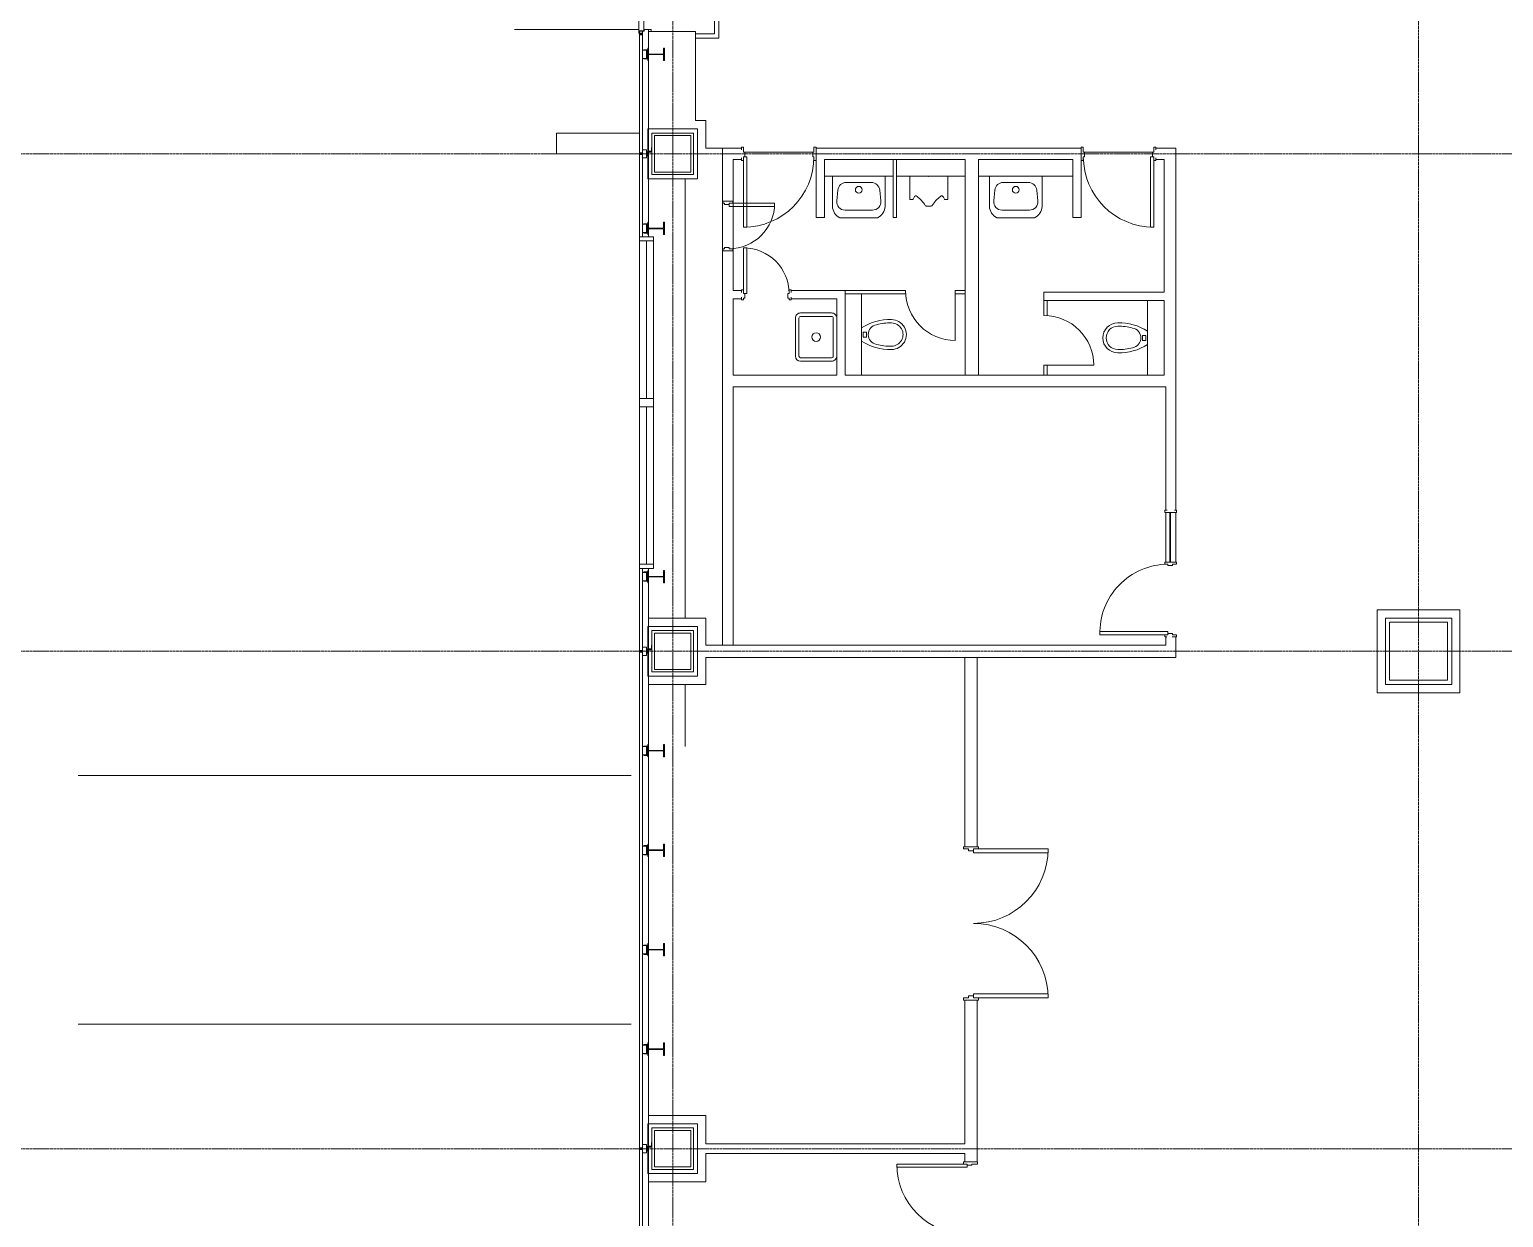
# Model space of a CAD drawing. Extents: x 73996 to 686888, y -9729 to 263202.
# Drawn here: x 266164 to 283951, y 222372 to 236702 of the extents above; entities that cross this region are included whole.
import ezdxf

# ---------------------------------------------------------------- set-up
doc = ezdxf.new("R2010")
doc.units = 0
doc.header["$LTSCALE"] = 20
doc.linetypes.add('Data Center Layout_L20$0$CENTER', pattern=[2, 1.25, -0.25, 0.25, -0.25])
for name, color, linetype, lineweight in [('Data Center Layout_L20$0$ARC', 252, 'Continuous', 0), ('Data Center Layout_L20$0$H-SIN', 252, 'Data Center Layout_L20$0$CENTER', 9), ('Data Center Layout_L20$0$SUGATA3', 252, 'Continuous', 0)]:
    doc.layers.add(name, color=color, linetype=linetype, lineweight=lineweight)

# ---------------------------------------------------------------- blocks, each defined once
blk = doc.blocks.new('Data Center Layout_L20$0$A$C80dc7663')
at = {"layer": 'Data Center Layout_L20$0$ARC'}
for p, q in [((314030.24, 203545.59), (315530.24, 203545.59)), ((315540.24, 201045.59), (315540.24, 203520.59)), ((315540.24, 203480.59), (315575.24, 203480.59)), ((315575.24, 203520.59), (315575.24, 201045.59)), ((315650.24, 203520.59), (316215.24, 203520.59)), ((316215.24, 202445.59), (316215.24, 203520.59)), ((316215.24, 202445.59), (316340.24, 202445.59)), ((316340.24, 202115.59), (316340.24, 202445.59)), ((316770.24, 202115.59), (316340.24, 202115.59)), ((316540.24, 196120.59), (316540.24, 202115.59)), ((317630.24, 202065.59), (316810.24, 202065.59)), ((317670.24, 202115.59), (320870.24, 202115.59)), ((317670.24, 201275.59), (317670.24, 202115.59)), ((320870.24, 202115.59), (320870.24, 201275.59)), ((320910.24, 202065.59), (321730.24, 202065.59)), ((321770.24, 202115.59), (322010.24, 202115.59)), ((322010.24, 197745.59), (322010.24, 202115.59)), ((316670.24, 201975.59), (316770.24, 201975.59)), ((316670.24, 201975.59), (316670.24, 200395.59)), ((317770.24, 201975.59), (319470.24, 201975.59)), ((317770.24, 201275.59), (317770.24, 201975.59)), ((319470.24, 201975.59), (319470.24, 199375.59)), ((319630.24, 201975.59), (319630.24, 199375.59)), ((319630.24, 201975.59), (320770.24, 201975.59)), ((320770.24, 201975.59), (320770.24, 201275.59)), ((321770.24, 201975.59), (321870.24, 201975.59)), ((321870.24, 201975.59), (321870.24, 200375.59)), ((316090.24, 201745.59), (316090.24, 196445.59)), ((317866.65, 201411.48), (317866.65, 201775.59)), ((317866.65, 201775.59), (318503.83, 201775.59)), ((318503.83, 201775.59), (318503.83, 201411.48)), ((319260.24, 201775.59), (318800.24, 201775.59)), ((318800.24, 201775.59), (318800.24, 201500.59)), ((319260.24, 201775.59), (319260.24, 201500.59)), ((319761.65, 201411.48), (319761.65, 201775.59)), ((319761.65, 201775.59), (320398.83, 201775.59)), ((320398.83, 201775.59), (320398.83, 201411.48)), ((317932.64, 201608.88), (317919.03, 201477.68)), ((318033.36, 201699.7), (318337.12, 201699.7)), ((318437.85, 201608.88), (318451.45, 201477.68)), ((318841.58, 201498.51), (318853.16, 201523.79)), ((319218.9, 201498.51), (319207.38, 201523.65)), ((319827.64, 201608.88), (319814.03, 201477.68)), ((319928.36, 201699.7), (320232.12, 201699.7)), ((320332.85, 201608.88), (320346.45, 201477.68)), ((316540.24, 201475.59), (316670.24, 201475.59)), ((318350.73, 201365.97), (318019.75, 201365.97)), ((318837.03, 201495.59), (318805.24, 201495.59)), ((319059.88, 201415.59), (319000.6, 201415.59)), ((319223.45, 201495.59), (319255.24, 201495.59)), ((320245.73, 201365.97), (319914.75, 201365.97)), ((317670.24, 201275.59), (317770.24, 201275.59)), ((317957.68, 201274.94), (318412.81, 201274.94)), ((319852.68, 201274.94), (320307.81, 201274.94)), ((320770.24, 201275.59), (320870.24, 201275.59)), ((315540.24, 201045.59), (315540.24, 197045.59)), ((315540.24, 201045.59), (315710.24, 201045.59)), ((315540.24, 200995.59), (315710.24, 200995.59)), ((315625.24, 199095.59), (315625.24, 200995.59)), ((315710.24, 197045.59), (315710.24, 201045.59)), ((316540.24, 200875.59), (316670.24, 200875.59)), ((316670.24, 200395.59), (316770.24, 200395.59)), ((316770.24, 200395.59), (316670.24, 200395.59)), ((316670.24, 200295.59), (316670.24, 199375.59)), ((316770.24, 200295.59), (316670.24, 200295.59)), ((316670.24, 200295.59), (316770.24, 200295.59)), ((318020.24, 200395.59), (317370.24, 200395.59)), ((317920.24, 200295.59), (317370.24, 200295.59)), ((317920.24, 200295.59), (317920.24, 199375.59)), ((318020.24, 200395.59), (318020.24, 199375.59)), ((320420.24, 200375.59), (321870.24, 200375.59)), ((320420.24, 200275.59), (320420.24, 200375.59)), ((317483.44, 200126.79), (317857.84, 200126.79)), ((320420.24, 200275.59), (321870.24, 200275.59)), ((321870.24, 200275.59), (321870.24, 199375.59)), ((317421.04, 199606.79), (317421.04, 200064.39)), ((317462.64, 199606.79), (317462.64, 200064.39)), ((317483.44, 200085.19), (317857.84, 200085.19)), ((317878.64, 200064.39), (317878.64, 199606.79)), ((317920.24, 200064.39), (317920.24, 199606.79)), ((318220.24, 199945.59), (318220.24, 199785.59)), ((318240.24, 199895.59), (318280.24, 199895.59)), ((318240.24, 199835.59), (318240.24, 199895.59)), ((318280.24, 199835.59), (318240.24, 199835.59)), ((318280.24, 199895.59), (318280.24, 199835.59)), ((321650.24, 199855.59), (321610.24, 199855.59)), ((321610.24, 199855.59), (321610.24, 199795.59)), ((321610.24, 199795.59), (321650.24, 199795.59)), ((321650.24, 199795.59), (321650.24, 199855.59)), ((321670.24, 199905.59), (321670.24, 199745.59)), ((317857.84, 199585.99), (317483.44, 199585.99)), ((317857.84, 199544.39), (317483.44, 199544.39)), ((316670.24, 199375.59), (317920.24, 199375.59)), ((316670.24, 199235.59), (321890.24, 199235.59)), ((316670.24, 196120.59), (316670.24, 199235.59)), ((318020.24, 199375.59), (321870.24, 199375.59)), ((321890.24, 197745.59), (321890.24, 199235.59)), ((315540.24, 199095.59), (315710.24, 199095.59)), ((315540.24, 198995.59), (315710.24, 198995.59)), ((315625.24, 197095.59), (315625.24, 198995.59)), ((321890.24, 197120.59), (321890.24, 197720.59)), ((321939.74, 197720.59), (321939.74, 197120.59)), ((321945.74, 197720.59), (321945.74, 197120.59)), ((322010.24, 197120.59), (322010.24, 197720.59)), ((315710.24, 197095.59), (315540.24, 197095.59)), ((315540.24, 171045.59), (315540.24, 197045.59)), ((315710.24, 197045.59), (315540.24, 197045.59)), ((315575.24, 171045.59), (315575.24, 197045.59)), ((315650.24, 196445.59), (316340.24, 196445.59)), ((315760.24, 196445.59), (316340.24, 196445.59)), ((316340.24, 196120.59), (316340.24, 196445.59)), ((321890.24, 196120.59), (321890.24, 196220.59)), ((322010.24, 195970.59), (322010.24, 196220.59)), ((316340.24, 196120.59), (321890.24, 196120.59)), ((316340.24, 195970.59), (322010.24, 195970.59)), ((316340.24, 195645.59), (316340.24, 195970.59)), ((319465.24, 193688.09), (319465.24, 195970.59)), ((319615.24, 193688.09), (319615.24, 195970.59)), ((315650.24, 195645.59), (316340.24, 195645.59)), ((316090.24, 194895.59), (316090.24, 195645.59)), ((315440.24, 194545.59), (308765.84, 194545.59)), ((319615.02, 193688.09), (319465.02, 193688.09)), ((319465.24, 193688.09), (319614.8, 193688.09)), ((319615.02, 191838.09), (319465.02, 191838.09)), ((319465.24, 190105.59), (319465.24, 191838.09)), ((319615.24, 189885.59), (319615.24, 191838.09)), ((315440.24, 191545.59), (308765.84, 191545.59)), ((315650.24, 190445.59), (316340.24, 190445.59)), ((316340.24, 190445.59), (316340.24, 190105.59)), ((316340.24, 190105.59), (319465.24, 190105.59)), ((316340.24, 189985.59), (319465.24, 189985.59)), ((319465.24, 189885.59), (319465.24, 189985.59)), ((319465.24, 189885.59), (319615.24, 189885.59))]:
    blk.add_line(p, q, dxfattribs=at)
at = {"layer": 'Data Center Layout_L20$0$ARC', "linetype": 'Continuous'}
blk.add_line((315540.24, 197045.59), (315710.24, 197045.59), dxfattribs=at)
at = {"layer": 'Data Center Layout_L20$0$ARC'}
for points in [[(315530.24, 203530.59), (315530.24, 205045.59), (315590.24, 205045.59), (315590.24, 203530.59)], [(315640.24, 203320.59), (315640.24, 203170.59), (315649.24, 203170.59), (315649.24, 203242.59), (315831.24, 203242.59), (315831.24, 203170.59), (315840.24, 203170.59), (315840.24, 203320.59), (315831.24, 203320.59), (315831.24, 203248.59), (315649.24, 203248.59), (315649.24, 203320.59)], [(315625.24, 203295.59), (315625.24, 203195.59), (315575.24, 203195.59), (315575.24, 203295.59)], [(315590.24, 203301.59), (315640.24, 203301.59), (315640.24, 203251.59), (315634.24, 203251.59), (315634.24, 203295.59), (315590.24, 203295.59)], [(315590.24, 203189.59), (315640.24, 203189.59), (315640.24, 203239.59), (315634.24, 203239.59), (315634.24, 203195.59), (315590.24, 203195.59)], [(315640.24, 202345.59), (316240.24, 202345.59), (316240.24, 201745.59), (315640.24, 201745.59)], [(315690.24, 201795.59), (315690.24, 202295.59), (316190.24, 202295.59), (316190.24, 201795.59)], [(315720.24, 201825.59), (315720.24, 202265.59), (316160.24, 202265.59), (316160.24, 201825.59)], [(315625.24, 201995.59), (315625.24, 202095.59), (315575.24, 202095.59), (315575.24, 201995.59)], [(315625.24, 202020.59), (315625.24, 202070.59), (315675.24, 202070.59), (315675.24, 202064.59), (315631.24, 202064.59), (315631.24, 202020.59)], [(315640.24, 202070.59), (315690.24, 202070.59), (315690.24, 202120.59), (315684.24, 202120.59), (315684.24, 202076.59), (315640.24, 202076.59)], [(315540.24, 202035.59), (315540.24, 202055.59), (315575.24, 202055.59), (315575.24, 202035.59)], [(316795.24, 202010.59), (316835.24, 202010.59), (316835.24, 201160.59), (316795.24, 201160.59)], [(321745.24, 202010.59), (321705.24, 202010.59), (321705.24, 201160.59), (321745.24, 201160.59)], [(316620.16, 201450.59), (316620.16, 201410.59), (317170.16, 201410.59), (317170.16, 201450.59)], [(315625.24, 201195.59), (315625.24, 201095.59), (315575.24, 201095.59), (315575.24, 201195.59)], [(315590.24, 201201.59), (315640.24, 201201.59), (315640.24, 201151.59), (315634.24, 201151.59), (315634.24, 201195.59), (315590.24, 201195.59)], [(315640.24, 201220.59), (315640.24, 201070.59), (315649.24, 201070.59), (315649.24, 201142.59), (315831.24, 201142.59), (315831.24, 201070.59), (315840.24, 201070.59), (315840.24, 201220.59), (315831.24, 201220.59), (315831.24, 201148.59), (315649.24, 201148.59), (315649.24, 201220.59)], [(315590.24, 201089.59), (315640.24, 201089.59), (315640.24, 201139.59), (315634.24, 201139.59), (315634.24, 201095.59), (315590.24, 201095.59)], [(316795.24, 200360.59), (316835.24, 200360.59), (316835.24, 200910.59), (316795.24, 200910.59)], [(315625.24, 196895.59), (315625.24, 196995.59), (315575.24, 196995.59), (315575.24, 196895.59)], [(315590.24, 197001.59), (315640.24, 197001.59), (315640.24, 196951.59), (315634.24, 196951.59), (315634.24, 196995.59), (315590.24, 196995.59)], [(315590.24, 196889.59), (315640.24, 196889.59), (315640.24, 196939.59), (315634.24, 196939.59), (315634.24, 196895.59), (315590.24, 196895.59)], [(315640.24, 196870.59), (315640.24, 197020.59), (315649.24, 197020.59), (315649.24, 196948.59), (315831.24, 196948.59), (315831.24, 197020.59), (315840.24, 197020.59), (315840.24, 196870.59), (315831.24, 196870.59), (315831.24, 196942.59), (315649.24, 196942.59), (315649.24, 196870.59)], [(324440.24, 196545.59), (325440.24, 196545.59), (325440.24, 195545.59), (324440.24, 195545.59)], [(324540.24, 196445.59), (325340.24, 196445.59), (325340.24, 195645.59), (324540.24, 195645.59)], [(324590.24, 196395.59), (325290.24, 196395.59), (325290.24, 195695.59), (324590.24, 195695.59)], [(315640.24, 196345.59), (316240.24, 196345.59), (316240.24, 195745.59), (315640.24, 195745.59)], [(315690.24, 195795.59), (315690.24, 196295.59), (316190.24, 196295.59), (316190.24, 195795.59)], [(315720.24, 195825.59), (315720.24, 196265.59), (316160.24, 196265.59), (316160.24, 195825.59)], [(321915.24, 196245.59), (321915.24, 196285.59), (321095.24, 196285.59), (321095.24, 196245.59)], [(315540.24, 196035.59), (315540.24, 196055.59), (315575.24, 196055.59), (315575.24, 196035.59)], [(315625.24, 195995.59), (315625.24, 196095.59), (315575.24, 196095.59), (315575.24, 195995.59)], [(315625.24, 196020.59), (315625.24, 196070.59), (315675.24, 196070.59), (315675.24, 196064.59), (315631.24, 196064.59), (315631.24, 196020.59)], [(315640.24, 196070.59), (315690.24, 196070.59), (315690.24, 196120.59), (315684.24, 196120.59), (315684.24, 196076.59), (315640.24, 196076.59)], [(315625.24, 194795.59), (315625.24, 194895.59), (315575.24, 194895.59), (315575.24, 194795.59)], [(315590.24, 194901.59), (315640.24, 194901.59), (315640.24, 194851.59), (315634.24, 194851.59), (315634.24, 194895.59), (315590.24, 194895.59)], [(315590.24, 194789.59), (315640.24, 194789.59), (315640.24, 194839.59), (315634.24, 194839.59), (315634.24, 194795.59), (315590.24, 194795.59)], [(315640.24, 194770.59), (315640.24, 194920.59), (315649.24, 194920.59), (315649.24, 194848.59), (315831.24, 194848.59), (315831.24, 194920.59), (315840.24, 194920.59), (315840.24, 194770.59), (315831.24, 194770.59), (315831.24, 194842.59), (315649.24, 194842.59), (315649.24, 194770.59)], [(315590.24, 193701.59), (315640.24, 193701.59), (315640.24, 193651.59), (315634.24, 193651.59), (315634.24, 193695.59), (315590.24, 193695.59)], [(315640.24, 193570.59), (315640.24, 193720.59), (315649.24, 193720.59), (315649.24, 193648.59), (315831.24, 193648.59), (315831.24, 193720.59), (315840.24, 193720.59), (315840.24, 193570.59), (315831.24, 193570.59), (315831.24, 193642.59), (315649.24, 193642.59), (315649.24, 193570.59)], [(315625.24, 193595.59), (315625.24, 193695.59), (315575.24, 193695.59), (315575.24, 193595.59)], [(315590.24, 193589.59), (315640.24, 193589.59), (315640.24, 193639.59), (315634.24, 193639.59), (315634.24, 193595.59), (315590.24, 193595.59)], [(319598.02, 193688.09), (319630.02, 193688.09), (319630.02, 193663.09), (319570.02, 193663.09), (319570.02, 193638.09), (319510.02, 193638.09), (319510.02, 193663.09), (319450.02, 193663.09), (319450.02, 193688.09), (319482.02, 193688.09)], [(320469.06, 193663.09), (319570.02, 193663.09), (319570.02, 193613.09), (320469.06, 193613.09)], [(315625.24, 192395.59), (315625.24, 192495.59), (315575.24, 192495.59), (315575.24, 192395.59)], [(315590.24, 192501.59), (315640.24, 192501.59), (315640.24, 192451.59), (315634.24, 192451.59), (315634.24, 192495.59), (315590.24, 192495.59)], [(315640.24, 192370.59), (315640.24, 192520.59), (315649.24, 192520.59), (315649.24, 192448.59), (315831.24, 192448.59), (315831.24, 192520.59), (315840.24, 192520.59), (315840.24, 192370.59), (315831.24, 192370.59), (315831.24, 192442.59), (315649.24, 192442.59), (315649.24, 192370.59)], [(315590.24, 192389.59), (315640.24, 192389.59), (315640.24, 192439.59), (315634.24, 192439.59), (315634.24, 192395.59), (315590.24, 192395.59)], [(319598.02, 191838.09), (319630.02, 191838.09), (319630.02, 191863.09), (319570.02, 191863.09), (319570.02, 191888.09), (319510.02, 191888.09), (319510.02, 191863.09), (319450.02, 191863.09), (319450.02, 191838.09), (319482.02, 191838.09)], [(320469.06, 191863.09), (319570.02, 191863.09), (319570.02, 191913.09), (320469.06, 191913.09)], [(315625.24, 191195.59), (315625.24, 191295.59), (315575.24, 191295.59), (315575.24, 191195.59)], [(315590.24, 191301.59), (315640.24, 191301.59), (315640.24, 191251.59), (315634.24, 191251.59), (315634.24, 191295.59), (315590.24, 191295.59)], [(315590.24, 191189.59), (315640.24, 191189.59), (315640.24, 191239.59), (315634.24, 191239.59), (315634.24, 191195.59), (315590.24, 191195.59)], [(315640.24, 191170.59), (315640.24, 191320.59), (315649.24, 191320.59), (315649.24, 191248.59), (315831.24, 191248.59), (315831.24, 191320.59), (315840.24, 191320.59), (315840.24, 191170.59), (315831.24, 191170.59), (315831.24, 191242.59), (315649.24, 191242.59), (315649.24, 191170.59)], [(315640.24, 190345.59), (316240.24, 190345.59), (316240.24, 189745.59), (315640.24, 189745.59)], [(315690.24, 189795.59), (315690.24, 190295.59), (316190.24, 190295.59), (316190.24, 189795.59)], [(315720.24, 189825.59), (315720.24, 190265.59), (316160.24, 190265.59), (316160.24, 189825.59)], [(315540.24, 190035.59), (315540.24, 190055.59), (315575.24, 190055.59), (315575.24, 190035.59)], [(315625.24, 189995.59), (315625.24, 190095.59), (315575.24, 190095.59), (315575.24, 189995.59)], [(315625.24, 190020.59), (315625.24, 190070.59), (315675.24, 190070.59), (315675.24, 190064.59), (315631.24, 190064.59), (315631.24, 190020.59)], [(315640.24, 190070.59), (315690.24, 190070.59), (315690.24, 190120.59), (315684.24, 190120.59), (315684.24, 190076.59), (315640.24, 190076.59)], [(319494.24, 189860.59), (319494.24, 189820.59), (318644.24, 189820.59), (318644.24, 189860.59)]]:
    blk.add_lwpolyline(points, close=True, dxfattribs=at)
for points in [[(315555.24, 203500.59), (315530.24, 203500.59), (315530.24, 203525.59), (315595.24, 203525.59), (315595.24, 203545.59), (315680.24, 203545.59), (315680.24, 203520.59), (315655.24, 203520.59)], [(315555.24, 203500.59), (315575.24, 203480.59), (315575.24, 203500.59), (315555.24, 203500.59), (315555.24, 203480.59), (315575.24, 203480.59)], [(315538.24, 202008.09), (315538.24, 202038.09), (315554.24, 202038.09), (315554.24, 202053.09), (315538.24, 202053.09), (315538.24, 202083.09)], [(316770.24, 201997.59), (316770.24, 201965.59), (316795.24, 201965.59), (316795.24, 202010.59), (316810.24, 202010.59), (316810.24, 202065.59), (316795.24, 202065.59), (316795.24, 202125.59), (316770.24, 202125.59), (316770.24, 202093.59)], [(317670.24, 201997.59), (317670.24, 201965.59), (317645.24, 201965.59), (317645.24, 202010.59), (317630.24, 202010.59), (317630.24, 202065.59), (317645.24, 202065.59), (317645.24, 202125.59), (317670.24, 202125.59), (317670.24, 202093.59)], [(320870.24, 201997.59), (320870.24, 201965.59), (320895.24, 201965.59), (320895.24, 202010.59), (320910.24, 202010.59), (320910.24, 202065.59), (320895.24, 202065.59), (320895.24, 202125.59), (320870.24, 202125.59), (320870.24, 202093.59)], [(321770.24, 201997.59), (321770.24, 201965.59), (321745.24, 201965.59), (321745.24, 202010.59), (321730.24, 202010.59), (321730.24, 202065.59), (321745.24, 202065.59), (321745.24, 202125.59), (321770.24, 202125.59), (321770.24, 202093.59)], [(316633.16, 201475.59), (316665.16, 201475.59), (316665.16, 201450.59), (316620.16, 201450.59), (316620.16, 201435.59), (316565.16, 201435.59), (316565.16, 201450.59), (316545.16, 201450.59), (316545.16, 201475.59), (316577.16, 201475.59)], [(316633.16, 200875.59), (316665.16, 200875.59), (316665.16, 200900.59), (316620.16, 200900.59), (316620.16, 200915.59), (316565.16, 200915.59), (316565.16, 200900.59), (316545.16, 200900.59), (316545.16, 200875.59), (316577.16, 200875.59)], [(316770.24, 200373.59), (316770.24, 200405.59), (316795.24, 200405.59), (316795.24, 200360.59), (316810.24, 200360.59), (316810.24, 200305.59), (316795.24, 200305.59), (316795.24, 200285.59), (316770.24, 200285.59), (316770.24, 200317.59)], [(317370.24, 200373.59), (317370.24, 200405.59), (317345.24, 200405.59), (317345.24, 200360.59), (317330.24, 200360.59), (317330.24, 200305.59), (317345.24, 200305.59), (317345.24, 200285.59), (317370.24, 200285.59), (317370.24, 200317.59)], [(321902.24, 197745.59), (321880.24, 197745.59), (321880.24, 197720.59), (321915.24, 197720.59), (321915.24, 197720.59), (321970.24, 197720.59), (321970.24, 197720.59), (322020.24, 197720.59), (322020.24, 197745.59), (321995.24, 197745.59)], [(321905.24, 197745.59), (321902.24, 197745.59)], [(321902.24, 197120.59), (321880.24, 197120.59), (321880.24, 197095.59), (321915.24, 197095.59), (321915.24, 197080.59), (321970.24, 197080.59), (321970.24, 197095.59), (322020.24, 197095.59), (322020.24, 197120.59), (321902.24, 197120.59)], [(316340.24, 196445.59), (316340.24, 196120.59)], [(321902.24, 196220.59), (321880.24, 196220.59), (321880.24, 196245.59), (321915.24, 196245.59), (321915.24, 196260.59), (321970.24, 196260.59), (321970.24, 196245.59), (322020.24, 196245.59), (322020.24, 196220.59), (321968.24, 196220.59)], [(315538.24, 196008.09), (315538.24, 196038.09), (315554.24, 196038.09), (315554.24, 196053.09), (315538.24, 196053.09), (315538.24, 196083.09)], [(315538.24, 190008.09), (315538.24, 190038.09), (315554.24, 190038.09), (315554.24, 190053.09), (315538.24, 190053.09), (315538.24, 190083.09)], [(316340.24, 189985.59), (316340.24, 189645.59), (315650.24, 189645.59)], [(319481.24, 189885.59), (319449.24, 189885.59), (319449.24, 189860.59), (319494.24, 189860.59), (319494.24, 189845.59), (319549.24, 189845.59), (319549.24, 189860.59), (319619.24, 189860.59), (319619.24, 189885.59), (319587.24, 189885.59)]]:
    blk.add_lwpolyline(points, dxfattribs=at)
blk.add_lwpolyline([(315540.24, 203500.59), (315555.24, 203500.59), (315555.24, 203480.59), (315540.24, 203480.59, 0.29445667)], format="xyb", close=True, dxfattribs=at)
at = {"layer": 'Data Center Layout_L20$0$ARC', "linetype": 'Continuous'}
blk.add_lwpolyline([(315540.24, 202045.59), (314540.24, 202045.59), (314540.24, 202295.59), (315540.24, 202295.59)], close=True, dxfattribs=at)
at = {"layer": 'Data Center Layout_L20$0$ARC'}
blk.add_circle((319030.24, 201775.59), 2, dxfattribs=at)
at = {"layer": 'Data Center Layout_L20$0$ARC', "linetype": 'Continuous'}
for centre, radius, start, end in [((316795.24, 202010.59), 850, 270, 0), ((321745.24, 202010.59), 850, 180, 270), ((316620.16, 201450.59), 550, 270, 0), ((316795.24, 200360.59), 550, 0, 90), ((321919.7, 196270.76), 824.85, 90.309892, 181.748418), ((319494.24, 189860.59), 850, 180, 270)]:
    blk.add_arc(centre, radius, start, end, dxfattribs=at)
at = {"layer": 'Data Center Layout_L20$0$ARC'}
for centre, radius, start, end in [((318874.89, 201513.6), 24, 51.287, 155.3743), ((318611.59, 201185.09), 445, 32.256, 51.287), ((319448.89, 201185.09), 445, 128.7129, 147.7443), ((319185.59, 201513.6), 24, 24.626, 128.7131), ((318805.24, 201500.59), 5, 180, 270), ((318837.03, 201500.59), 5, 270, 335.373), ((319000.6, 201430.59), 15, 212.255, 270), ((319059.88, 201430.59), 15, 270, 327.745), ((319223.45, 201500.59), 5, 204.627, 270), ((319255.24, 201500.59), 5, 270, 360), ((319570.02, 193663.09), 900, 270, 0), ((319570.02, 191863.09), 900, 0, 90)]:
    blk.add_arc(centre, radius, start, end, dxfattribs=at)
for centre, major_axis, start_param, end_param in [((318033.36, 201598.43), (-71.61, 71.61), 5.49778714, 6.96522959), ((318337.12, 201598.43), (71.61, 71.61), 5.60114103, 7.06858347), ((319928.36, 201598.43), (-71.61, 71.61), 5.49778714, 6.96522959), ((320232.12, 201598.43), (71.61, 71.61), 5.60114103, 7.06858347), ((318030.41, 201422.05), (116.04, 116.04), 2.42059832, 3.46779587), ((318019.75, 201467.24), (-71.61, 71.61), 0.68204428, 2.35619449), ((318350.73, 201467.24), (-71.61, 71.61), 2.35619449, 4.0303447), ((318340.07, 201422.05), (116.04, 116.04), 4.38618576, 5.43338332), ((319925.41, 201422.05), (116.04, 116.04), 2.42059832, 3.46779587), ((319914.75, 201467.24), (-71.61, 71.61), 0.68204428, 2.35619449), ((320245.73, 201467.24), (-71.61, 71.61), 2.35619449, 4.0303447), ((320235.07, 201422.05), (116.04, 116.04), 4.38618576, 5.43338332)]:
    blk.add_ellipse(centre, major_axis=major_axis, ratio=1, start_param=start_param, end_param=end_param, dxfattribs=at)
for centre in [(318185.24, 201612.06), (320080.24, 201612.06)]:
    blk.add_ellipse(centre, major_axis=(-28.96, 28.96), ratio=1, dxfattribs=at)
at = {"layer": 'Data Center Layout_L20$0$ARC', "extrusion": (0, 0, -1)}
for centre, major_axis, start_param, end_param in [((317483.44, 200064.39), (-44.12, 44.12), 5.49778714, 7.06858347), ((317857.84, 200064.39), (-44.12, 44.12), 0.78539816, 2.35619449), ((317483.44, 200064.39), (14.71, 14.71), 3.92699082, 5.49778714), ((317857.84, 200064.39), (-14.71, 14.71), 0.78539816, 2.35619449), ((318557.65, 199428.92), (-436.34, 436.34), 0.2068842, 0.82201842), ((318420.49, 199865.59), (85.03, 85.03), 2.52538754, 5.3285941), ((318557.65, 199428.92), (-408.06, 408.06), 0.50913218, 0.82201842), ((318580.24, 199865.59), (127.28, 127.28), 5.49778714, 8.6393798), ((318580.24, 199865.59), (98.99, 98.99), 5.49778714, 8.6393798), ((321310.24, 199825.59), (127.28, 127.28), 2.35619449, 5.49778714), ((321310.24, 199825.59), (-98.99, 98.99), 3.92699082, 7.06858347), ((321332.83, 199388.92), (-436.34, 436.34), 0.74877791, 1.36391212), ((321332.83, 199388.92), (-408.06, 408.06), 0.74877791, 1.06166414), ((321469.99, 199825.59), (-85.03, 85.03), 0.95459121, 3.75779777), ((318557.65, 200302.26), (436.34, 436.34), 2.31957423, 2.93470845), ((318557.65, 200302.26), (408.06, 408.06), 2.31957423, 2.63246047), ((321332.83, 200262.26), (436.34, 436.34), 1.77768053, 2.39281475), ((317483.44, 199606.79), (-44.12, 44.12), 3.92699082, 5.49778714), ((317483.44, 199606.79), (-14.71, 14.71), 3.92699082, 5.49778714), ((317857.84, 199606.79), (-44.12, 44.12), 2.35619449, 3.92699082), ((317857.84, 199606.79), (14.71, 14.71), 0.78539816, 2.35619449), ((321332.83, 200262.26), (-408.06, 408.06), 3.65072484, 3.96361107)]:
    blk.add_ellipse(centre, major_axis=major_axis, ratio=1, start_param=start_param, end_param=end_param, dxfattribs=at)
blk.add_ellipse((317670.64, 199835.59), major_axis=(-36.77, 36.77), ratio=1, dxfattribs=at)
at = {"layer": 'Data Center Layout_L20$0$ARC'}
blk.add_point((319030.24, 201775.59), dxfattribs=at)
at = {"layer": 'Data Center Layout_L20$0$H-SIN'}
for p, q in [((315940.24, 124521.53), (315940.24, 230045.59)), ((324940.24, 124521.53), (324940.24, 230045.59)), ((294307.41, 202045.59), (588940.24, 202045.59)), ((294307.41, 196045.59), (588940.24, 196045.59)), ((294307.41, 190045.59), (588940.24, 190045.59))]:
    blk.add_line(p, q, dxfattribs=at)
at = {"layer": 'Data Center Layout_L20$0$SUGATA3'}
for p, q in [((315650.24, 203545.59), (315650.24, 201045.59)), ((317770.24, 201775.59), (318600.24, 201775.59)), ((318640.24, 201775.59), (319470.24, 201775.59)), ((319300.24, 201775.59), (319470.24, 201775.59)), ((319630.24, 201775.59), (320770.24, 201775.59)), ((318750.24, 200395.59), (318020.24, 200395.59)), ((318751.58, 200355.59), (318020.24, 200355.59)), ((318220.24, 199375.59), (318220.24, 200355.59)), ((319470.24, 200395.59), (319350.24, 200395.59)), ((319350.24, 200395.59), (319350.24, 199795.59)), ((319470.24, 200355.59), (319350.24, 200355.59)), ((320420.24, 200095.59), (320420.24, 200275.59)), ((320460.24, 200095.59), (320460.24, 200275.59)), ((321670.24, 199375.59), (321670.24, 200275.59)), ((320420.24, 199375.59), (320420.24, 199495.59)), ((320420.24, 199495.59), (321020.24, 199495.59)), ((320460.24, 199375.59), (320460.24, 199495.59)), ((315650.24, 171045.59), (315650.24, 197045.59))]:
    blk.add_line(p, q, dxfattribs=at)
at = {"layer": 'Data Center Layout_L20$0$SUGATA3', "linetype": 'Continuous'}
for points in [[(316215.24, 203441.76), (316495.24, 203441.76), (316495.24, 206641.76), (316495.24, 206641.76), (316215.24, 206641.76)], [(316215.24, 203491.76), (316445.24, 203491.76), (316445.24, 206591.76), (316215.24, 206591.76)]]:
    blk.add_lwpolyline(points, dxfattribs=at)
at = {"layer": 'Data Center Layout_L20$0$SUGATA3'}
blk.add_lwpolyline([(318640.24, 201975.59), (318640.24, 201275.59), (318600.24, 201275.59), (318600.24, 201975.59)], dxfattribs=at)
for centre, start, end in [((319350.24, 200395.59), 180, 270), ((320420.24, 199495.59), 0, 90)]:
    blk.add_arc(centre, 600, start, end, dxfattribs=at)
blk = doc.blocks.new('Data Center Layout_L20')
blk.add_blockref('Data Center Layout_L20$0$A$C80dc7663', (-42015, 33157))

msp = doc.modelspace()

# ---------------------------------------------------------------- block references
msp.add_blockref('Data Center Layout_L20', (0, 0))

doc.saveas('drawing.dxf')
